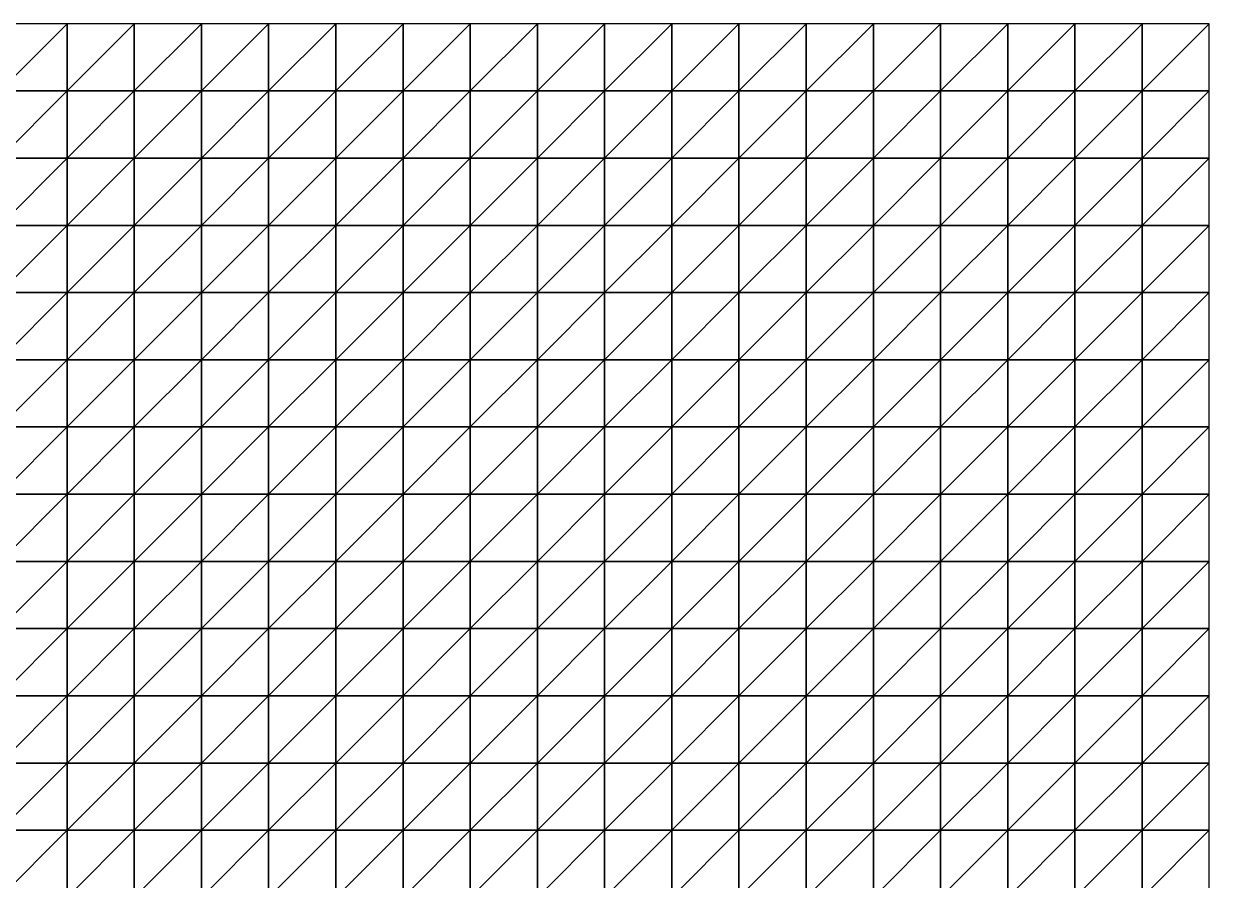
# Model space of a CAD drawing. Extents: x 504700 to 505400, y 9011750 to 9012250.
# Drawn here: x 505223.5 to 505400, y 9012122.6 to 9012250 of the extents above; entities that cross this region are included whole.
import ezdxf

# ---------------------------------------------------------------- set-up
doc = ezdxf.new("R2010")
doc.units = 0

msp = doc.modelspace()

# ---------------------------------------------------------------- linework, layer by layer
at = {"layer": 'PIT_FASE2'}
for points in [[(505220, 9012240, 332.64), (505230, 9012240, 333.26), (505230, 9012250, 332.78)], [(505220, 9012240, 332.64), (505230, 9012250, 332.78), (505220, 9012250, 332.16)], [(505230, 9012240, 333.26), (505240, 9012240, 333.94), (505240, 9012250, 333.46)], [(505230, 9012240, 333.26), (505240, 9012250, 333.46), (505230, 9012250, 332.78)], [(505240, 9012240, 333.94), (505250, 9012240, 334.66), (505250, 9012250, 334.18)], [(505240, 9012240, 333.94), (505250, 9012250, 334.18), (505240, 9012250, 333.46)], [(505250, 9012240, 334.66), (505260, 9012240, 335.4), (505260, 9012250, 334.92)], [(505250, 9012240, 334.66), (505260, 9012250, 334.92), (505250, 9012250, 334.18)], [(505260, 9012240, 335.4), (505270, 9012240, 336.12), (505270, 9012250, 335.64)], [(505260, 9012240, 335.4), (505270, 9012250, 335.64), (505260, 9012250, 334.92)], [(505270, 9012240, 336.12), (505280, 9012240, 336.8), (505280, 9012250, 336.32)], [(505270, 9012240, 336.12), (505280, 9012250, 336.32), (505270, 9012250, 335.64)], [(505280, 9012240, 336.8), (505290, 9012240, 337.42), (505290, 9012250, 336.95)], [(505280, 9012240, 336.8), (505290, 9012250, 336.95), (505280, 9012250, 336.32)], [(505290, 9012240, 337.42), (505300, 9012240, 337.95), (505300, 9012250, 337.48)], [(505290, 9012240, 337.42), (505300, 9012250, 337.48), (505290, 9012250, 336.95)], [(505300, 9012240, 337.95), (505310, 9012240, 338.4), (505310, 9012250, 337.94)], [(505300, 9012240, 337.95), (505310, 9012250, 337.94), (505300, 9012250, 337.48)], [(505310, 9012240, 338.4), (505320, 9012240, 338.72), (505320, 9012250, 338.26)], [(505310, 9012240, 338.4), (505320, 9012250, 338.26), (505310, 9012250, 337.94)], [(505320, 9012240, 338.72), (505330, 9012240, 338.95), (505330, 9012250, 338.5)], [(505320, 9012240, 338.72), (505330, 9012250, 338.5), (505320, 9012250, 338.26)], [(505330, 9012240, 338.95), (505340, 9012240, 339.04), (505340, 9012250, 338.61)], [(505330, 9012240, 338.95), (505340, 9012250, 338.61), (505330, 9012250, 338.5)], [(505340, 9012240, 339.04), (505350, 9012240, 339.06), (505350, 9012250, 338.63)], [(505340, 9012240, 339.04), (505350, 9012250, 338.63), (505340, 9012250, 338.61)], [(505350, 9012240, 339.06), (505360, 9012240, 338.97), (505360, 9012250, 338.55)], [(505350, 9012240, 339.06), (505360, 9012250, 338.55), (505350, 9012250, 338.63)], [(505360, 9012240, 338.97), (505370, 9012240, 338.82), (505370, 9012250, 338.42)], [(505360, 9012240, 338.97), (505370, 9012250, 338.42), (505360, 9012250, 338.55)], [(505370, 9012240, 338.82), (505380, 9012240, 338.62), (505380, 9012250, 338.23)], [(505370, 9012240, 338.82), (505380, 9012250, 338.23), (505370, 9012250, 338.42)], [(505380, 9012240, 338.62), (505390, 9012240, 338.4), (505390, 9012250, 338.02)], [(505380, 9012240, 338.62), (505390, 9012250, 338.02), (505380, 9012250, 338.23)], [(505390, 9012240, 338.4), (505400, 9012240, 338.18), (505400, 9012250, 337.82)], [(505390, 9012240, 338.4), (505400, 9012250, 337.82), (505390, 9012250, 338.02)], [(505220, 9012230, 333.11), (505230, 9012230, 333.73), (505230, 9012240, 333.26)], [(505220, 9012230, 333.11), (505230, 9012240, 333.26), (505220, 9012240, 332.64)], [(505230, 9012230, 333.73), (505240, 9012230, 334.42), (505240, 9012240, 333.94)], [(505230, 9012230, 333.73), (505240, 9012240, 333.94), (505230, 9012240, 333.26)], [(505240, 9012230, 334.42), (505250, 9012230, 335.14), (505250, 9012240, 334.66)], [(505240, 9012230, 334.42), (505250, 9012240, 334.66), (505240, 9012240, 333.94)], [(505250, 9012230, 335.14), (505260, 9012230, 335.88), (505260, 9012240, 335.4)], [(505250, 9012230, 335.14), (505260, 9012240, 335.4), (505250, 9012240, 334.66)], [(505260, 9012230, 335.88), (505270, 9012230, 336.6), (505270, 9012240, 336.12)], [(505260, 9012230, 335.88), (505270, 9012240, 336.12), (505260, 9012240, 335.4)], [(505270, 9012230, 336.6), (505280, 9012230, 337.27), (505280, 9012240, 336.8)], [(505270, 9012230, 336.6), (505280, 9012240, 336.8), (505270, 9012240, 336.12)], [(505280, 9012230, 337.27), (505290, 9012230, 337.89), (505290, 9012240, 337.42)], [(505280, 9012230, 337.27), (505290, 9012240, 337.42), (505280, 9012240, 336.8)], [(505290, 9012230, 337.89), (505300, 9012230, 338.41), (505300, 9012240, 337.95)], [(505290, 9012230, 337.89), (505300, 9012240, 337.95), (505290, 9012240, 337.42)], [(505300, 9012230, 338.41), (505310, 9012230, 338.86), (505310, 9012240, 338.4)], [(505300, 9012230, 338.41), (505310, 9012240, 338.4), (505300, 9012240, 337.95)], [(505310, 9012230, 338.86), (505320, 9012230, 339.17), (505320, 9012240, 338.72)], [(505310, 9012230, 338.86), (505320, 9012240, 338.72), (505310, 9012240, 338.4)], [(505320, 9012230, 339.17), (505330, 9012230, 339.39), (505330, 9012240, 338.95)], [(505320, 9012230, 339.17), (505330, 9012240, 338.95), (505320, 9012240, 338.72)], [(505330, 9012230, 339.39), (505340, 9012230, 339.48), (505340, 9012240, 339.04)], [(505330, 9012230, 339.39), (505340, 9012240, 339.04), (505330, 9012240, 338.95)], [(505340, 9012230, 339.48), (505350, 9012230, 339.48), (505350, 9012240, 339.06)], [(505340, 9012230, 339.48), (505350, 9012240, 339.06), (505340, 9012240, 339.04)], [(505350, 9012230, 339.48), (505360, 9012230, 339.38), (505360, 9012240, 338.97)], [(505350, 9012230, 339.48), (505360, 9012240, 338.97), (505350, 9012240, 339.06)], [(505360, 9012230, 339.38), (505370, 9012230, 339.22), (505370, 9012240, 338.82)], [(505360, 9012230, 339.38), (505370, 9012240, 338.82), (505360, 9012240, 338.97)], [(505370, 9012230, 339.22), (505380, 9012230, 339.01), (505380, 9012240, 338.62)], [(505370, 9012230, 339.22), (505380, 9012240, 338.62), (505370, 9012240, 338.82)], [(505380, 9012230, 339.01), (505390, 9012230, 338.77), (505390, 9012240, 338.4)], [(505380, 9012230, 339.01), (505390, 9012240, 338.4), (505380, 9012240, 338.62)], [(505390, 9012230, 338.77), (505400, 9012230, 338.54), (505400, 9012240, 338.18)], [(505390, 9012230, 338.77), (505400, 9012240, 338.18), (505390, 9012240, 338.4)], [(505220, 9012220, 333.58), (505230, 9012220, 334.2), (505230, 9012230, 333.73)], [(505220, 9012220, 333.58), (505230, 9012230, 333.73), (505220, 9012230, 333.11)], [(505230, 9012220, 334.2), (505240, 9012220, 334.9), (505240, 9012230, 334.42)], [(505230, 9012220, 334.2), (505240, 9012230, 334.42), (505230, 9012230, 333.73)], [(505240, 9012220, 334.9), (505250, 9012220, 335.62), (505250, 9012230, 335.14)], [(505240, 9012220, 334.9), (505250, 9012230, 335.14), (505240, 9012230, 334.42)], [(505250, 9012220, 335.62), (505260, 9012220, 336.35), (505260, 9012230, 335.88)], [(505250, 9012220, 335.62), (505260, 9012230, 335.88), (505250, 9012230, 335.14)], [(505260, 9012220, 336.35), (505270, 9012220, 337.07), (505270, 9012230, 336.6)], [(505260, 9012220, 336.35), (505270, 9012230, 336.6), (505260, 9012230, 335.88)], [(505270, 9012220, 337.07), (505280, 9012220, 337.74), (505280, 9012230, 337.27)], [(505270, 9012220, 337.07), (505280, 9012230, 337.27), (505270, 9012230, 336.6)], [(505280, 9012220, 337.74), (505290, 9012220, 338.36), (505290, 9012230, 337.89)], [(505280, 9012220, 337.74), (505290, 9012230, 337.89), (505280, 9012230, 337.27)], [(505290, 9012220, 338.36), (505300, 9012220, 338.87), (505300, 9012230, 338.41)], [(505290, 9012220, 338.36), (505300, 9012230, 338.41), (505290, 9012230, 337.89)], [(505300, 9012220, 338.87), (505310, 9012220, 339.31), (505310, 9012230, 338.86)], [(505300, 9012220, 338.87), (505310, 9012230, 338.86), (505300, 9012230, 338.41)], [(505310, 9012220, 339.31), (505320, 9012220, 339.62), (505320, 9012230, 339.17)], [(505310, 9012220, 339.31), (505320, 9012230, 339.17), (505310, 9012230, 338.86)], [(505320, 9012220, 339.62), (505330, 9012220, 339.83), (505330, 9012230, 339.39)], [(505320, 9012220, 339.62), (505330, 9012230, 339.39), (505320, 9012230, 339.17)], [(505330, 9012220, 339.83), (505340, 9012220, 339.91), (505340, 9012230, 339.48)], [(505330, 9012220, 339.83), (505340, 9012230, 339.48), (505330, 9012230, 339.39)], [(505340, 9012220, 339.91), (505350, 9012220, 339.9), (505350, 9012230, 339.48)], [(505340, 9012220, 339.91), (505350, 9012230, 339.48), (505340, 9012230, 339.48)], [(505350, 9012220, 339.9), (505360, 9012220, 339.79), (505360, 9012230, 339.38)], [(505350, 9012220, 339.9), (505360, 9012230, 339.38), (505350, 9012230, 339.48)], [(505360, 9012220, 339.79), (505370, 9012220, 339.62), (505370, 9012230, 339.22)], [(505360, 9012220, 339.79), (505370, 9012230, 339.22), (505360, 9012230, 339.38)], [(505370, 9012220, 339.62), (505380, 9012220, 339.39), (505380, 9012230, 339.01)], [(505370, 9012220, 339.62), (505380, 9012230, 339.01), (505370, 9012230, 339.22)], [(505380, 9012220, 339.39), (505390, 9012220, 339.14), (505390, 9012230, 338.77)], [(505380, 9012220, 339.39), (505390, 9012230, 338.77), (505380, 9012230, 339.01)], [(505390, 9012220, 339.14), (505400, 9012220, 338.9), (505400, 9012230, 338.54)], [(505390, 9012220, 339.14), (505400, 9012230, 338.54), (505390, 9012230, 338.77)], [(505220, 9012210, 334.04), (505230, 9012210, 334.67), (505230, 9012220, 334.2)], [(505220, 9012210, 334.04), (505230, 9012220, 334.2), (505220, 9012220, 333.58)], [(505230, 9012210, 334.67), (505240, 9012210, 335.36), (505240, 9012220, 334.9)], [(505230, 9012210, 334.67), (505240, 9012220, 334.9), (505230, 9012220, 334.2)], [(505240, 9012210, 335.36), (505250, 9012210, 336.08), (505250, 9012220, 335.62)], [(505240, 9012210, 335.36), (505250, 9012220, 335.62), (505240, 9012220, 334.9)], [(505250, 9012210, 336.08), (505260, 9012210, 336.81), (505260, 9012220, 336.35)], [(505250, 9012210, 336.08), (505260, 9012220, 336.35), (505250, 9012220, 335.62)], [(505260, 9012210, 336.81), (505270, 9012210, 337.53), (505270, 9012220, 337.07)], [(505260, 9012210, 336.81), (505270, 9012220, 337.07), (505260, 9012220, 336.35)], [(505270, 9012210, 337.53), (505280, 9012210, 338.2), (505280, 9012220, 337.74)], [(505270, 9012210, 337.53), (505280, 9012220, 337.74), (505270, 9012220, 337.07)], [(505280, 9012210, 338.2), (505290, 9012210, 338.81), (505290, 9012220, 338.36)], [(505280, 9012210, 338.2), (505290, 9012220, 338.36), (505280, 9012220, 337.74)], [(505290, 9012210, 338.81), (505300, 9012210, 339.33), (505300, 9012220, 338.87)], [(505290, 9012210, 338.81), (505300, 9012220, 338.87), (505290, 9012220, 338.36)], [(505300, 9012210, 339.33), (505310, 9012210, 339.76), (505310, 9012220, 339.31)], [(505300, 9012210, 339.33), (505310, 9012220, 339.31), (505300, 9012220, 338.87)], [(505310, 9012210, 339.76), (505320, 9012210, 340.06), (505320, 9012220, 339.62)], [(505310, 9012210, 339.76), (505320, 9012220, 339.62), (505310, 9012220, 339.31)], [(505320, 9012210, 340.06), (505330, 9012210, 340.26), (505330, 9012220, 339.83)], [(505320, 9012210, 340.06), (505330, 9012220, 339.83), (505320, 9012220, 339.62)], [(505330, 9012210, 340.26), (505340, 9012210, 340.33), (505340, 9012220, 339.91)], [(505330, 9012210, 340.26), (505340, 9012220, 339.91), (505330, 9012220, 339.83)], [(505340, 9012210, 340.33), (505350, 9012210, 340.31), (505350, 9012220, 339.9)], [(505340, 9012210, 340.33), (505350, 9012220, 339.9), (505340, 9012220, 339.91)], [(505350, 9012210, 340.31), (505360, 9012210, 340.19), (505360, 9012220, 339.79)], [(505350, 9012210, 340.31), (505360, 9012220, 339.79), (505350, 9012220, 339.9)], [(505360, 9012210, 340.19), (505370, 9012210, 340.01), (505370, 9012220, 339.62)], [(505360, 9012210, 340.19), (505370, 9012220, 339.62), (505360, 9012220, 339.79)], [(505370, 9012210, 340.01), (505380, 9012210, 339.77), (505380, 9012220, 339.39)], [(505370, 9012210, 340.01), (505380, 9012220, 339.39), (505370, 9012220, 339.62)], [(505380, 9012210, 339.77), (505390, 9012210, 339.51), (505390, 9012220, 339.14)], [(505380, 9012210, 339.77), (505390, 9012220, 339.14), (505380, 9012220, 339.39)], [(505390, 9012210, 339.51), (505400, 9012210, 339.25), (505400, 9012220, 338.9)], [(505390, 9012210, 339.51), (505400, 9012220, 338.9), (505390, 9012220, 339.14)], [(505220, 9012200, 334.49), (505230, 9012200, 335.12), (505230, 9012210, 334.67)], [(505220, 9012200, 334.49), (505230, 9012210, 334.67), (505220, 9012210, 334.04)], [(505230, 9012200, 335.12), (505240, 9012200, 335.82), (505240, 9012210, 335.36)], [(505230, 9012200, 335.12), (505240, 9012210, 335.36), (505230, 9012210, 334.67)], [(505240, 9012200, 335.82), (505250, 9012200, 336.54), (505250, 9012210, 336.08)], [(505240, 9012200, 335.82), (505250, 9012210, 336.08), (505240, 9012210, 335.36)], [(505250, 9012200, 336.54), (505260, 9012200, 337.27), (505260, 9012210, 336.81)], [(505250, 9012200, 336.54), (505260, 9012210, 336.81), (505250, 9012210, 336.08)], [(505260, 9012200, 337.27), (505270, 9012200, 337.99), (505270, 9012210, 337.53)], [(505260, 9012200, 337.27), (505270, 9012210, 337.53), (505260, 9012210, 336.81)], [(505270, 9012200, 337.99), (505280, 9012200, 338.65), (505280, 9012210, 338.2)], [(505270, 9012200, 337.99), (505280, 9012210, 338.2), (505270, 9012210, 337.53)], [(505280, 9012200, 338.65), (505290, 9012200, 339.26), (505290, 9012210, 338.81)], [(505280, 9012200, 338.65), (505290, 9012210, 338.81), (505280, 9012210, 338.2)], [(505290, 9012200, 339.26), (505300, 9012200, 339.77), (505300, 9012210, 339.33)], [(505290, 9012200, 339.26), (505300, 9012210, 339.33), (505290, 9012210, 338.81)], [(505300, 9012200, 339.77), (505310, 9012200, 340.2), (505310, 9012210, 339.76)], [(505300, 9012200, 339.77), (505310, 9012210, 339.76), (505300, 9012210, 339.33)], [(505310, 9012200, 340.2), (505320, 9012200, 340.49), (505320, 9012210, 340.06)], [(505310, 9012200, 340.2), (505320, 9012210, 340.06), (505310, 9012210, 339.76)], [(505320, 9012200, 340.49), (505330, 9012200, 340.69), (505330, 9012210, 340.26)], [(505320, 9012200, 340.49), (505330, 9012210, 340.26), (505320, 9012210, 340.06)], [(505330, 9012200, 340.69), (505340, 9012200, 340.75), (505340, 9012210, 340.33)], [(505330, 9012200, 340.69), (505340, 9012210, 340.33), (505330, 9012210, 340.26)], [(505340, 9012200, 340.75), (505350, 9012200, 340.72), (505350, 9012210, 340.31)], [(505340, 9012200, 340.75), (505350, 9012210, 340.31), (505340, 9012210, 340.33)], [(505350, 9012200, 340.72), (505360, 9012200, 340.59), (505360, 9012210, 340.19)], [(505350, 9012200, 340.72), (505360, 9012210, 340.19), (505350, 9012210, 340.31)], [(505360, 9012200, 340.59), (505370, 9012200, 340.39), (505370, 9012210, 340.01)], [(505360, 9012200, 340.59), (505370, 9012210, 340.01), (505360, 9012210, 340.19)], [(505370, 9012200, 340.39), (505380, 9012200, 340.14), (505380, 9012210, 339.77)], [(505370, 9012200, 340.39), (505380, 9012210, 339.77), (505370, 9012210, 340.01)], [(505380, 9012200, 340.14), (505390, 9012200, 339.87), (505390, 9012210, 339.51)], [(505380, 9012200, 340.14), (505390, 9012210, 339.51), (505380, 9012210, 339.77)], [(505390, 9012200, 339.87), (505400, 9012200, 339.59), (505400, 9012210, 339.25)], [(505390, 9012200, 339.87), (505400, 9012210, 339.25), (505390, 9012210, 339.51)], [(505220, 9012190, 334.94), (505230, 9012190, 335.57), (505230, 9012200, 335.12)], [(505220, 9012190, 334.94), (505230, 9012200, 335.12), (505220, 9012200, 334.49)], [(505230, 9012190, 335.57), (505240, 9012190, 336.26), (505240, 9012200, 335.82)], [(505230, 9012190, 335.57), (505240, 9012200, 335.82), (505230, 9012200, 335.12)], [(505240, 9012190, 336.26), (505250, 9012190, 336.99), (505250, 9012200, 336.54)], [(505240, 9012190, 336.26), (505250, 9012200, 336.54), (505240, 9012200, 335.82)], [(505250, 9012190, 336.99), (505260, 9012190, 337.72), (505260, 9012200, 337.27)], [(505250, 9012190, 336.99), (505260, 9012200, 337.27), (505250, 9012200, 336.54)], [(505260, 9012190, 337.72), (505270, 9012190, 338.44), (505270, 9012200, 337.99)], [(505260, 9012190, 337.72), (505270, 9012200, 337.99), (505260, 9012200, 337.27)], [(505270, 9012190, 338.44), (505280, 9012190, 339.1), (505280, 9012200, 338.65)], [(505270, 9012190, 338.44), (505280, 9012200, 338.65), (505270, 9012200, 337.99)], [(505280, 9012190, 339.1), (505290, 9012190, 339.71), (505290, 9012200, 339.26)], [(505280, 9012190, 339.1), (505290, 9012200, 339.26), (505280, 9012200, 338.65)], [(505290, 9012190, 339.71), (505300, 9012190, 340.21), (505300, 9012200, 339.77)], [(505290, 9012190, 339.71), (505300, 9012200, 339.77), (505290, 9012200, 339.26)], [(505300, 9012190, 340.21), (505310, 9012190, 340.63), (505310, 9012200, 340.2)], [(505300, 9012190, 340.21), (505310, 9012200, 340.2), (505300, 9012200, 339.77)], [(505310, 9012190, 340.63), (505320, 9012190, 340.92), (505320, 9012200, 340.49)], [(505310, 9012190, 340.63), (505320, 9012200, 340.49), (505310, 9012200, 340.2)], [(505320, 9012190, 340.92), (505330, 9012190, 341.1), (505330, 9012200, 340.69)], [(505320, 9012190, 340.92), (505330, 9012200, 340.69), (505320, 9012200, 340.49)], [(505330, 9012190, 341.1), (505340, 9012190, 341.16), (505340, 9012200, 340.75)], [(505330, 9012190, 341.1), (505340, 9012200, 340.75), (505330, 9012200, 340.69)], [(505340, 9012190, 341.16), (505350, 9012190, 341.12), (505350, 9012200, 340.72)], [(505340, 9012190, 341.16), (505350, 9012200, 340.72), (505340, 9012200, 340.75)], [(505350, 9012190, 341.12), (505360, 9012190, 340.98), (505360, 9012200, 340.59)], [(505350, 9012190, 341.12), (505360, 9012200, 340.59), (505350, 9012200, 340.72)], [(505360, 9012190, 340.98), (505370, 9012190, 340.77), (505370, 9012200, 340.39)], [(505360, 9012190, 340.98), (505370, 9012200, 340.39), (505360, 9012200, 340.59)], [(505370, 9012190, 340.77), (505380, 9012190, 340.51), (505380, 9012200, 340.14)], [(505370, 9012190, 340.77), (505380, 9012200, 340.14), (505370, 9012200, 340.39)], [(505380, 9012190, 340.51), (505390, 9012190, 340.22), (505390, 9012200, 339.87)], [(505380, 9012190, 340.51), (505390, 9012200, 339.87), (505380, 9012200, 340.14)], [(505390, 9012190, 340.22), (505400, 9012190, 339.94), (505400, 9012200, 339.59)], [(505390, 9012190, 340.22), (505400, 9012200, 339.59), (505390, 9012200, 339.87)], [(505220, 9012180, 335.37), (505230, 9012180, 336.01), (505230, 9012190, 335.57)], [(505220, 9012180, 335.37), (505230, 9012190, 335.57), (505220, 9012190, 334.94)], [(505230, 9012180, 336.01), (505240, 9012180, 336.71), (505240, 9012190, 336.26)], [(505230, 9012180, 336.01), (505240, 9012190, 336.26), (505230, 9012190, 335.57)], [(505240, 9012180, 336.71), (505250, 9012180, 337.43), (505250, 9012190, 336.99)], [(505240, 9012180, 336.71), (505250, 9012190, 336.99), (505240, 9012190, 336.26)], [(505250, 9012180, 337.43), (505260, 9012180, 338.16), (505260, 9012190, 337.72)], [(505250, 9012180, 337.43), (505260, 9012190, 337.72), (505250, 9012190, 336.99)], [(505260, 9012180, 338.16), (505270, 9012180, 338.87), (505270, 9012190, 338.44)], [(505260, 9012180, 338.16), (505270, 9012190, 338.44), (505260, 9012190, 337.72)], [(505270, 9012180, 338.87), (505280, 9012180, 339.53), (505280, 9012190, 339.1)], [(505270, 9012180, 338.87), (505280, 9012190, 339.1), (505270, 9012190, 338.44)], [(505280, 9012180, 339.53), (505290, 9012180, 340.14), (505290, 9012190, 339.71)], [(505280, 9012180, 339.53), (505290, 9012190, 339.71), (505280, 9012190, 339.1)], [(505290, 9012180, 340.14), (505300, 9012180, 340.64), (505300, 9012190, 340.21)], [(505290, 9012180, 340.14), (505300, 9012190, 340.21), (505290, 9012190, 339.71)], [(505300, 9012180, 340.64), (505310, 9012180, 341.05), (505310, 9012190, 340.63)], [(505300, 9012180, 340.64), (505310, 9012190, 340.63), (505300, 9012190, 340.21)], [(505310, 9012180, 341.05), (505320, 9012180, 341.33), (505320, 9012190, 340.92)], [(505310, 9012180, 341.05), (505320, 9012190, 340.92), (505310, 9012190, 340.63)], [(505320, 9012180, 341.33), (505330, 9012180, 341.51), (505330, 9012190, 341.1)], [(505320, 9012180, 341.33), (505330, 9012190, 341.1), (505320, 9012190, 340.92)], [(505330, 9012180, 341.51), (505340, 9012180, 341.56), (505340, 9012190, 341.16)], [(505330, 9012180, 341.51), (505340, 9012190, 341.16), (505330, 9012190, 341.1)], [(505340, 9012180, 341.56), (505350, 9012180, 341.51), (505350, 9012190, 341.12)], [(505340, 9012180, 341.56), (505350, 9012190, 341.12), (505340, 9012190, 341.16)], [(505350, 9012180, 341.51), (505360, 9012180, 341.36), (505360, 9012190, 340.98)], [(505350, 9012180, 341.51), (505360, 9012190, 340.98), (505350, 9012190, 341.12)], [(505360, 9012180, 341.36), (505370, 9012180, 341.14), (505370, 9012190, 340.77)], [(505360, 9012180, 341.36), (505370, 9012190, 340.77), (505360, 9012190, 340.98)], [(505370, 9012180, 341.14), (505380, 9012180, 340.87), (505380, 9012190, 340.51)], [(505370, 9012180, 341.14), (505380, 9012190, 340.51), (505370, 9012190, 340.77)], [(505380, 9012180, 340.87), (505390, 9012180, 340.57), (505390, 9012190, 340.22)], [(505380, 9012180, 340.87), (505390, 9012190, 340.22), (505380, 9012190, 340.51)], [(505390, 9012180, 340.57), (505400, 9012180, 340.27), (505400, 9012190, 339.94)], [(505390, 9012180, 340.57), (505400, 9012190, 339.94), (505390, 9012190, 340.22)], [(505220, 9012170, 330.42), (505230, 9012170, 336.44), (505230, 9012180, 336.01)], [(505220, 9012170, 330.42), (505230, 9012180, 336.01), (505220, 9012180, 335.37)], [(505230, 9012170, 336.44), (505240, 9012170, 337.14), (505240, 9012180, 336.71)], [(505230, 9012170, 336.44), (505240, 9012180, 336.71), (505230, 9012180, 336.01)], [(505240, 9012170, 337.14), (505250, 9012170, 337.86), (505250, 9012180, 337.43)], [(505240, 9012170, 337.14), (505250, 9012180, 337.43), (505240, 9012180, 336.71)], [(505250, 9012170, 337.86), (505260, 9012170, 338.59), (505260, 9012180, 338.16)], [(505250, 9012170, 337.86), (505260, 9012180, 338.16), (505250, 9012180, 337.43)], [(505260, 9012170, 338.59), (505270, 9012170, 339.3), (505270, 9012180, 338.87)], [(505260, 9012170, 338.59), (505270, 9012180, 338.87), (505260, 9012180, 338.16)], [(505270, 9012170, 339.3), (505280, 9012170, 339.96), (505280, 9012180, 339.53)], [(505270, 9012170, 339.3), (505280, 9012180, 339.53), (505270, 9012180, 338.87)], [(505280, 9012170, 339.96), (505290, 9012170, 340.56), (505290, 9012180, 340.14)], [(505280, 9012170, 339.96), (505290, 9012180, 340.14), (505280, 9012180, 339.53)], [(505290, 9012170, 340.56), (505300, 9012170, 341.06), (505300, 9012180, 340.64)], [(505290, 9012170, 340.56), (505300, 9012180, 340.64), (505290, 9012180, 340.14)], [(505300, 9012170, 341.06), (505310, 9012170, 341.47), (505310, 9012180, 341.05)], [(505300, 9012170, 341.06), (505310, 9012180, 341.05), (505300, 9012180, 340.64)], [(505310, 9012170, 341.47), (505320, 9012170, 341.74), (505320, 9012180, 341.33)], [(505310, 9012170, 341.47), (505320, 9012180, 341.33), (505310, 9012180, 341.05)], [(505320, 9012170, 341.74), (505330, 9012170, 341.92), (505330, 9012180, 341.51)], [(505320, 9012170, 341.74), (505330, 9012180, 341.51), (505320, 9012180, 341.33)], [(505330, 9012170, 341.92), (505340, 9012170, 341.95), (505340, 9012180, 341.56)], [(505330, 9012170, 341.92), (505340, 9012180, 341.56), (505330, 9012180, 341.51)], [(505340, 9012170, 341.95), (505350, 9012170, 341.9), (505350, 9012180, 341.51)], [(505340, 9012170, 341.95), (505350, 9012180, 341.51), (505340, 9012180, 341.56)], [(505350, 9012170, 341.9), (505360, 9012170, 341.73), (505360, 9012180, 341.36)], [(505350, 9012170, 341.9), (505360, 9012180, 341.36), (505350, 9012180, 341.51)], [(505360, 9012170, 341.73), (505370, 9012170, 341.51), (505370, 9012180, 341.14)], [(505360, 9012170, 341.73), (505370, 9012180, 341.14), (505360, 9012180, 341.36)], [(505370, 9012170, 341.51), (505380, 9012170, 341.22), (505380, 9012180, 340.87)], [(505370, 9012170, 341.51), (505380, 9012180, 340.87), (505370, 9012180, 341.14)], [(505380, 9012170, 341.22), (505390, 9012170, 340.91), (505390, 9012180, 340.57)], [(505380, 9012170, 341.22), (505390, 9012180, 340.57), (505380, 9012180, 340.87)], [(505390, 9012170, 340.91), (505400, 9012170, 340.6), (505400, 9012180, 340.27)], [(505390, 9012170, 340.91), (505400, 9012180, 340.27), (505390, 9012180, 340.57)], [(505220, 9012160, 323.45), (505230, 9012160, 330.83), (505230, 9012170, 336.44)], [(505220, 9012160, 323.45), (505230, 9012170, 336.44), (505220, 9012170, 330.42)], [(505230, 9012160, 330.83), (505240, 9012160, 337.56), (505240, 9012170, 337.14)], [(505230, 9012160, 330.83), (505240, 9012170, 337.14), (505230, 9012170, 336.44)], [(505240, 9012160, 337.56), (505250, 9012160, 338.28), (505250, 9012170, 337.86)], [(505240, 9012160, 337.56), (505250, 9012170, 337.86), (505240, 9012170, 337.14)], [(505250, 9012160, 338.28), (505260, 9012160, 339.01), (505260, 9012170, 338.59)], [(505250, 9012160, 338.28), (505260, 9012170, 338.59), (505250, 9012170, 337.86)], [(505260, 9012160, 339.01), (505270, 9012160, 339.72), (505270, 9012170, 339.3)], [(505260, 9012160, 339.01), (505270, 9012170, 339.3), (505260, 9012170, 338.59)], [(505270, 9012160, 339.72), (505280, 9012160, 340.38), (505280, 9012170, 339.96)], [(505270, 9012160, 339.72), (505280, 9012170, 339.96), (505270, 9012170, 339.3)], [(505280, 9012160, 340.38), (505290, 9012160, 340.98), (505290, 9012170, 340.56)], [(505280, 9012160, 340.38), (505290, 9012170, 340.56), (505280, 9012170, 339.96)], [(505290, 9012160, 340.98), (505300, 9012160, 341.47), (505300, 9012170, 341.06)], [(505290, 9012160, 340.98), (505300, 9012170, 341.06), (505290, 9012170, 340.56)], [(505300, 9012160, 341.47), (505310, 9012160, 341.87), (505310, 9012170, 341.47)], [(505300, 9012160, 341.47), (505310, 9012170, 341.47), (505300, 9012170, 341.06)], [(505310, 9012160, 341.87), (505320, 9012160, 342.14), (505320, 9012170, 341.74)], [(505310, 9012160, 341.87), (505320, 9012170, 341.74), (505310, 9012170, 341.47)], [(505320, 9012160, 342.14), (505330, 9012160, 342.31), (505330, 9012170, 341.92)], [(505320, 9012160, 342.14), (505330, 9012170, 341.92), (505320, 9012170, 341.74)], [(505330, 9012160, 342.31), (505340, 9012160, 342.34), (505340, 9012170, 341.95)], [(505330, 9012160, 342.31), (505340, 9012170, 341.95), (505330, 9012170, 341.92)], [(505340, 9012160, 342.34), (505350, 9012160, 342.28), (505350, 9012170, 341.9)], [(505340, 9012160, 342.34), (505350, 9012170, 341.9), (505340, 9012170, 341.95)], [(505350, 9012160, 342.28), (505360, 9012160, 342.1), (505360, 9012170, 341.73)], [(505350, 9012160, 342.28), (505360, 9012170, 341.73), (505350, 9012170, 341.9)], [(505360, 9012160, 342.1), (505370, 9012160, 341.87), (505370, 9012170, 341.51)], [(505360, 9012160, 342.1), (505370, 9012170, 341.51), (505360, 9012170, 341.73)], [(505370, 9012160, 341.87), (505380, 9012160, 341.57), (505380, 9012170, 341.22)], [(505370, 9012160, 341.87), (505380, 9012170, 341.22), (505370, 9012170, 341.51)], [(505380, 9012160, 341.57), (505390, 9012160, 341.25), (505390, 9012170, 340.91)], [(505380, 9012160, 341.57), (505390, 9012170, 340.91), (505380, 9012170, 341.22)], [(505390, 9012160, 341.25), (505400, 9012160, 340.93), (505400, 9012170, 340.6)], [(505390, 9012160, 341.25), (505400, 9012170, 340.6), (505390, 9012170, 340.91)], [(505220, 9012150, 316.72), (505230, 9012150, 324.31), (505230, 9012160, 330.83)], [(505220, 9012150, 316.72), (505230, 9012160, 330.83), (505220, 9012160, 323.45)], [(505230, 9012150, 324.31), (505240, 9012150, 332.07), (505240, 9012160, 337.56)], [(505230, 9012150, 324.31), (505240, 9012160, 337.56), (505230, 9012160, 330.83)], [(505240, 9012150, 332.07), (505250, 9012150, 338.69), (505250, 9012160, 338.28)], [(505240, 9012150, 332.07), (505250, 9012160, 338.28), (505240, 9012160, 337.56)], [(505250, 9012150, 338.69), (505260, 9012150, 339.42), (505260, 9012160, 339.01)], [(505250, 9012150, 338.69), (505260, 9012160, 339.01), (505250, 9012160, 338.28)], [(505260, 9012150, 339.42), (505270, 9012150, 340.13), (505270, 9012160, 339.72)], [(505260, 9012150, 339.42), (505270, 9012160, 339.72), (505260, 9012160, 339.01)], [(505270, 9012150, 340.13), (505280, 9012150, 340.79), (505280, 9012160, 340.38)], [(505270, 9012150, 340.13), (505280, 9012160, 340.38), (505270, 9012160, 339.72)], [(505280, 9012150, 340.79), (505290, 9012150, 341.38), (505290, 9012160, 340.98)], [(505280, 9012150, 340.79), (505290, 9012160, 340.98), (505280, 9012160, 340.38)], [(505290, 9012150, 341.38), (505300, 9012150, 341.87), (505300, 9012160, 341.47)], [(505290, 9012150, 341.38), (505300, 9012160, 341.47), (505290, 9012160, 340.98)], [(505300, 9012150, 341.87), (505310, 9012150, 342.27), (505310, 9012160, 341.87)], [(505300, 9012150, 341.87), (505310, 9012160, 341.87), (505300, 9012160, 341.47)], [(505310, 9012150, 342.27), (505320, 9012150, 342.53), (505320, 9012160, 342.14)], [(505310, 9012150, 342.27), (505320, 9012160, 342.14), (505310, 9012160, 341.87)], [(505320, 9012150, 342.53), (505330, 9012150, 342.69), (505330, 9012160, 342.31)], [(505320, 9012150, 342.53), (505330, 9012160, 342.31), (505320, 9012160, 342.14)], [(505330, 9012150, 342.69), (505340, 9012150, 342.71), (505340, 9012160, 342.34)], [(505330, 9012150, 342.69), (505340, 9012160, 342.34), (505330, 9012160, 342.31)], [(505340, 9012150, 342.71), (505350, 9012150, 342.64), (505350, 9012160, 342.28)], [(505340, 9012150, 342.71), (505350, 9012160, 342.28), (505340, 9012160, 342.34)], [(505350, 9012150, 342.64), (505360, 9012150, 342.46), (505360, 9012160, 342.1)], [(505350, 9012150, 342.64), (505360, 9012160, 342.1), (505350, 9012160, 342.28)], [(505360, 9012150, 342.46), (505370, 9012150, 342.22), (505370, 9012160, 341.87)], [(505360, 9012150, 342.46), (505370, 9012160, 341.87), (505360, 9012160, 342.1)], [(505370, 9012150, 342.22), (505380, 9012150, 341.91), (505380, 9012160, 341.57)], [(505370, 9012150, 342.22), (505380, 9012160, 341.57), (505370, 9012160, 341.87)], [(505380, 9012150, 341.91), (505390, 9012150, 341.58), (505390, 9012160, 341.25)], [(505380, 9012150, 341.91), (505390, 9012160, 341.25), (505380, 9012160, 341.57)], [(505390, 9012150, 341.58), (505400, 9012150, 341.24), (505400, 9012160, 340.93)], [(505390, 9012150, 341.58), (505400, 9012160, 340.93), (505390, 9012160, 341.25)], [(505220, 9012140, 310.23), (505230, 9012140, 318.04), (505230, 9012150, 324.31)], [(505220, 9012140, 310.23), (505230, 9012150, 324.31), (505220, 9012150, 316.72)], [(505230, 9012140, 318.04), (505240, 9012140, 326.01), (505240, 9012150, 332.07)], [(505230, 9012140, 318.04), (505240, 9012150, 332.07), (505230, 9012150, 324.31)], [(505240, 9012140, 326.01), (505250, 9012140, 334.13), (505250, 9012150, 338.69)], [(505240, 9012140, 326.01), (505250, 9012150, 338.69), (505240, 9012150, 332.07)], [(505250, 9012140, 334.13), (505260, 9012140, 339.82), (505260, 9012150, 339.42)], [(505250, 9012140, 334.13), (505260, 9012150, 339.42), (505250, 9012150, 338.69)], [(505260, 9012140, 339.82), (505270, 9012140, 340.53), (505270, 9012150, 340.13)], [(505260, 9012140, 339.82), (505270, 9012150, 340.13), (505260, 9012150, 339.42)], [(505270, 9012140, 340.53), (505280, 9012140, 341.18), (505280, 9012150, 340.79)], [(505270, 9012140, 340.53), (505280, 9012150, 340.79), (505270, 9012150, 340.13)], [(505280, 9012140, 341.18), (505290, 9012140, 341.77), (505290, 9012150, 341.38)], [(505280, 9012140, 341.18), (505290, 9012150, 341.38), (505280, 9012150, 340.79)], [(505290, 9012140, 341.77), (505300, 9012140, 342.26), (505300, 9012150, 341.87)], [(505290, 9012140, 341.77), (505300, 9012150, 341.87), (505290, 9012150, 341.38)], [(505300, 9012140, 342.26), (505310, 9012140, 342.65), (505310, 9012150, 342.27)], [(505300, 9012140, 342.26), (505310, 9012150, 342.27), (505300, 9012150, 341.87)], [(505310, 9012140, 342.65), (505320, 9012140, 342.91), (505320, 9012150, 342.53)], [(505310, 9012140, 342.65), (505320, 9012150, 342.53), (505310, 9012150, 342.27)], [(505320, 9012140, 342.91), (505330, 9012140, 343.06), (505330, 9012150, 342.69)], [(505320, 9012140, 342.91), (505330, 9012150, 342.69), (505320, 9012150, 342.53)], [(505330, 9012140, 343.06), (505340, 9012140, 343.08), (505340, 9012150, 342.71)], [(505330, 9012140, 343.06), (505340, 9012150, 342.71), (505330, 9012150, 342.69)], [(505340, 9012140, 343.08), (505350, 9012140, 343), (505350, 9012150, 342.64)], [(505340, 9012140, 343.08), (505350, 9012150, 342.64), (505340, 9012150, 342.71)], [(505350, 9012140, 343), (505360, 9012140, 342.81), (505360, 9012150, 342.46)], [(505350, 9012140, 343), (505360, 9012150, 342.46), (505350, 9012150, 342.64)], [(505360, 9012140, 342.81), (505370, 9012140, 342.56), (505370, 9012150, 342.22)], [(505360, 9012140, 342.81), (505370, 9012150, 342.22), (505360, 9012150, 342.46)], [(505370, 9012140, 342.56), (505380, 9012140, 342.24), (505380, 9012150, 341.91)], [(505370, 9012140, 342.56), (505380, 9012150, 341.91), (505370, 9012150, 342.22)], [(505380, 9012140, 342.24), (505390, 9012140, 341.9), (505390, 9012150, 341.58)], [(505380, 9012140, 342.24), (505390, 9012150, 341.58), (505380, 9012150, 341.91)], [(505390, 9012140, 341.9), (505400, 9012140, 341.56), (505400, 9012150, 341.24)], [(505390, 9012140, 341.9), (505400, 9012150, 341.24), (505390, 9012150, 341.58)], [(505220, 9012130, 304.01), (505230, 9012130, 312.04), (505230, 9012140, 318.04)], [(505220, 9012130, 304.01), (505230, 9012140, 318.04), (505220, 9012140, 310.23)], [(505230, 9012130, 312.04), (505240, 9012130, 320.22), (505240, 9012140, 326.01)], [(505230, 9012130, 312.04), (505240, 9012140, 326.01), (505230, 9012140, 318.04)], [(505240, 9012130, 320.22), (505250, 9012130, 328.54), (505250, 9012140, 334.13)], [(505240, 9012130, 320.22), (505250, 9012140, 334.13), (505240, 9012140, 326.01)], [(505250, 9012130, 328.54), (505260, 9012130, 336.98), (505260, 9012140, 339.82)], [(505250, 9012130, 328.54), (505260, 9012140, 339.82), (505250, 9012140, 334.13)], [(505260, 9012130, 336.98), (505270, 9012130, 340.91), (505270, 9012140, 340.53)], [(505260, 9012130, 336.98), (505270, 9012140, 340.53), (505260, 9012140, 339.82)], [(505270, 9012130, 340.91), (505280, 9012130, 341.56), (505280, 9012140, 341.18)], [(505270, 9012130, 340.91), (505280, 9012140, 341.18), (505270, 9012140, 340.53)], [(505280, 9012130, 341.56), (505290, 9012130, 342.15), (505290, 9012140, 341.77)], [(505280, 9012130, 341.56), (505290, 9012140, 341.77), (505280, 9012140, 341.18)], [(505290, 9012130, 342.15), (505300, 9012130, 342.63), (505300, 9012140, 342.26)], [(505290, 9012130, 342.15), (505300, 9012140, 342.26), (505290, 9012140, 341.77)], [(505300, 9012130, 342.63), (505310, 9012130, 343.02), (505310, 9012140, 342.65)], [(505300, 9012130, 342.63), (505310, 9012140, 342.65), (505300, 9012140, 342.26)], [(505310, 9012130, 343.02), (505320, 9012130, 343.28), (505320, 9012140, 342.91)], [(505310, 9012130, 343.02), (505320, 9012140, 342.91), (505310, 9012140, 342.65)], [(505320, 9012130, 343.28), (505330, 9012130, 343.42), (505330, 9012140, 343.06)], [(505320, 9012130, 343.28), (505330, 9012140, 343.06), (505320, 9012140, 342.91)], [(505330, 9012130, 343.42), (505340, 9012130, 343.43), (505340, 9012140, 343.08)], [(505330, 9012130, 343.42), (505340, 9012140, 343.08), (505330, 9012140, 343.06)], [(505340, 9012130, 343.43), (505350, 9012130, 343.35), (505350, 9012140, 343)], [(505340, 9012130, 343.43), (505350, 9012140, 343), (505340, 9012140, 343.08)], [(505350, 9012130, 343.35), (505360, 9012130, 343.15), (505360, 9012140, 342.81)], [(505350, 9012130, 343.35), (505360, 9012140, 342.81), (505350, 9012140, 343)], [(505360, 9012130, 343.15), (505370, 9012130, 342.89), (505370, 9012140, 342.56)], [(505360, 9012130, 343.15), (505370, 9012140, 342.56), (505360, 9012140, 342.81)], [(505370, 9012130, 342.89), (505380, 9012130, 342.56), (505380, 9012140, 342.24)], [(505370, 9012130, 342.89), (505380, 9012140, 342.24), (505370, 9012140, 342.56)], [(505380, 9012130, 342.56), (505390, 9012130, 342.21), (505390, 9012140, 341.9)], [(505380, 9012130, 342.56), (505390, 9012140, 341.9), (505380, 9012140, 342.24)], [(505390, 9012130, 342.21), (505400, 9012130, 341.86), (505400, 9012140, 341.56)], [(505390, 9012130, 342.21), (505400, 9012140, 341.56), (505390, 9012140, 341.9)], [(505220, 9012120, 298.09), (505230, 9012120, 306.33), (505230, 9012130, 312.04)], [(505220, 9012120, 298.09), (505230, 9012130, 312.04), (505220, 9012130, 304.01)], [(505230, 9012120, 306.33), (505240, 9012120, 314.72), (505240, 9012130, 320.22)], [(505230, 9012120, 306.33), (505240, 9012130, 320.22), (505230, 9012130, 312.04)], [(505240, 9012120, 314.72), (505250, 9012120, 323.24), (505250, 9012130, 328.54)], [(505240, 9012120, 314.72), (505250, 9012130, 328.54), (505240, 9012130, 320.22)], [(505250, 9012120, 323.24), (505260, 9012120, 331.87), (505260, 9012130, 336.98)], [(505250, 9012120, 323.24), (505260, 9012130, 336.98), (505250, 9012130, 328.54)], [(505260, 9012120, 331.87), (505270, 9012120, 340.6), (505270, 9012130, 340.91)], [(505260, 9012120, 331.87), (505270, 9012130, 340.91), (505260, 9012130, 336.98)], [(505270, 9012120, 340.6), (505280, 9012120, 341.93), (505280, 9012130, 341.56)], [(505270, 9012120, 340.6), (505280, 9012130, 341.56), (505270, 9012130, 340.91)], [(505280, 9012120, 341.93), (505290, 9012120, 342.52), (505290, 9012130, 342.15)], [(505280, 9012120, 341.93), (505290, 9012130, 342.15), (505280, 9012130, 341.56)], [(505290, 9012120, 342.52), (505300, 9012120, 343), (505300, 9012130, 342.63)], [(505290, 9012120, 342.52), (505300, 9012130, 342.63), (505290, 9012130, 342.15)], [(505300, 9012120, 343), (505310, 9012120, 343.38), (505310, 9012130, 343.02)], [(505300, 9012120, 343), (505310, 9012130, 343.02), (505300, 9012130, 342.63)], [(505310, 9012120, 343.38), (505320, 9012120, 343.63), (505320, 9012130, 343.28)], [(505310, 9012120, 343.38), (505320, 9012130, 343.28), (505310, 9012130, 343.02)], [(505320, 9012120, 343.63), (505330, 9012120, 343.77), (505330, 9012130, 343.42)], [(505320, 9012120, 343.63), (505330, 9012130, 343.42), (505320, 9012130, 343.28)], [(505330, 9012120, 343.77), (505340, 9012120, 343.78), (505340, 9012130, 343.43)], [(505330, 9012120, 343.77), (505340, 9012130, 343.43), (505330, 9012130, 343.42)], [(505340, 9012120, 343.78), (505350, 9012120, 343.69), (505350, 9012130, 343.35)], [(505340, 9012120, 343.78), (505350, 9012130, 343.35), (505340, 9012130, 343.43)], [(505350, 9012120, 343.69), (505360, 9012120, 343.48), (505360, 9012130, 343.15)], [(505350, 9012120, 343.69), (505360, 9012130, 343.15), (505350, 9012130, 343.35)], [(505360, 9012120, 343.48), (505370, 9012120, 343.21), (505370, 9012130, 342.89)], [(505360, 9012120, 343.48), (505370, 9012130, 342.89), (505360, 9012130, 343.15)], [(505370, 9012120, 343.21), (505380, 9012120, 342.88), (505380, 9012130, 342.56)], [(505370, 9012120, 343.21), (505380, 9012130, 342.56), (505370, 9012130, 342.89)], [(505380, 9012120, 342.88), (505390, 9012120, 342.52), (505390, 9012130, 342.21)], [(505380, 9012120, 342.88), (505390, 9012130, 342.21), (505380, 9012130, 342.56)], [(505390, 9012120, 342.52), (505400, 9012120, 342.15), (505400, 9012130, 341.86)], [(505390, 9012120, 342.52), (505400, 9012130, 341.86), (505390, 9012130, 342.21)]]:
    msp.add_3dface(points, dxfattribs=at)

doc.saveas('drawing.dxf')
